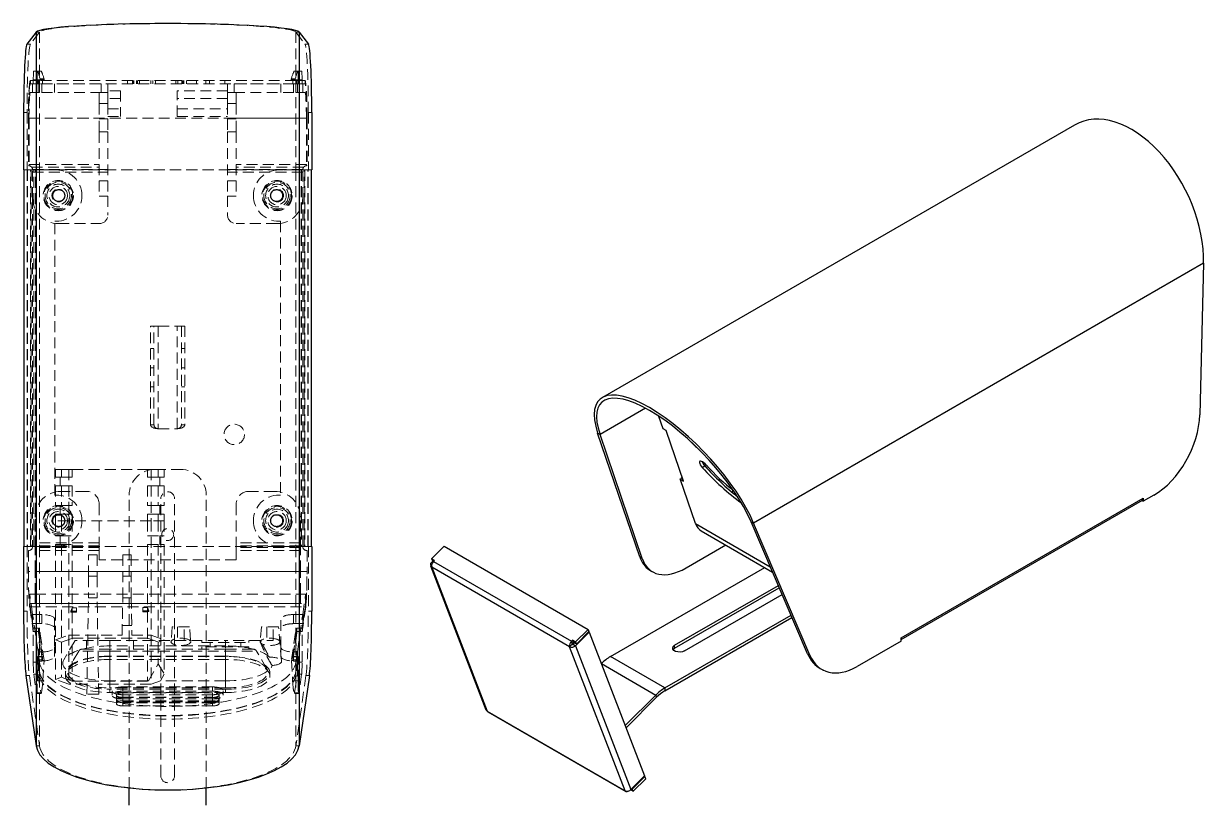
# Model space of a CAD drawing. Header units: millimetres. Extents: x 192 to 503, y 48 to 396.
# Drawn here: x 192.1 to 468, y 214.5 to 395.6 of the extents above; entities that cross this region are included whole.
import ezdxf

# ---------------------------------------------------------------- set-up
doc = ezdxf.new("R2010")
doc.units = ezdxf.units.MM
doc.header["$LTSCALE"] = 2
doc.linetypes.add('CENTERX2', pattern=[20.32, 12.7, -2.54, 2.54, -2.54])
doc.linetypes.add('HIDDEN', pattern=[1.905, 1.27, -0.635])

msp = doc.modelspace()

# ---------------------------------------------------------------- linework, layer by layer
at = {"color": 7, "linetype": 'Continuous', "lineweight": 25}
for p, q in [((194.97, 393.58), (192.84, 390.73)), ((194.97, 393.58), (194.97, 226.78)), ((256.49, 393.58), (256.49, 226.78)), ((256.49, 393.58), (258.62, 390.73)), ((192.06, 374.77), (192.06, 361.37)), ((259.4, 374.77), (259.4, 361.37)), ((437.65, 371.86), (327.31, 308.15)), ((192.1, 361.37), (192.06, 361.37)), ((192.1, 361.37), (192.1, 273.37)), ((192.1, 361.37), (192.1, 273.37)), ((259.36, 273.37), (259.36, 361.37)), ((259.36, 361.37), (259.4, 361.37)), ((259.36, 273.37), (259.36, 361.37)), ((467.81, 339.54), (362.64, 278.83)), ((467.81, 339.54), (466.92, 304.12)), ((341.54, 300.83), (340.55, 303.75)), ((342.25, 300.42), (341.54, 300.83)), ((326.77, 299.5), (326.2, 299.86)), ((336.07, 270.91), (326.2, 299.86)), ((336.63, 270.55), (326.77, 299.5)), ((342.32, 300.24), (342.25, 300.42)), ((346.29, 288.6), (342.32, 300.24)), ((350.65, 291.84), (351.25, 292.18)), ((349.08, 278.71), (345.51, 289.19)), ((345.51, 289.19), (345.58, 289.01)), ((345.58, 289.01), (346, 289.43)), ((345.58, 289.01), (346.29, 288.6)), ((397.14, 251.95), (453.71, 284.61)), ((453.71, 284.61), (453.74, 283.9)), ((456.19, 285.31), (453.74, 283.9)), ((397.16, 251.63), (453.54, 284.18)), ((453.37, 284.09), (453.74, 283.9)), ((362.07, 279.12), (362.64, 278.83)), ((375.26, 248.25), (362.07, 279.12)), ((375.82, 247.96), (362.64, 278.83)), ((350.41, 276.99), (367.09, 267.36)), ((192.06, 273.37), (192.06, 258.21)), ((192.06, 273.37), (192.1, 273.37)), ((259.4, 273.37), (259.36, 273.37)), ((259.4, 273.37), (259.4, 258.21)), ((290.33, 273.39), (287.4, 270.47)), ((290.33, 273.39), (323.99, 253.96)), ((356.16, 273.67), (346.87, 268.31)), ((288.11, 270.06), (287.4, 270.47)), ((287.4, 270.47), (287.59, 269.97)), ((336.63, 270.55), (336.07, 270.91)), ((287.16, 268.82), (300.12, 235.17)), ((287.7, 269.91), (287.38, 269.58)), ((319.67, 249.9), (287.43, 268.51)), ((287.43, 268.51), (300.39, 234.87)), ((287.86, 269.82), (287.59, 269.97)), ((288.11, 270.06), (287.85, 269.8)), ((287.85, 269.8), (320.09, 251.19)), ((329.21, 247.61), (365.25, 268.42)), ((338.3, 267.89), (338.87, 267.53)), ((344.21, 250.24), (368.44, 264.22)), ((344.21, 249.58), (368.66, 263.7)), ((346.48, 248.93), (369.33, 262.12)), ((341.93, 240.27), (371.4, 257.28)), ((341.93, 239.61), (371.62, 256.75)), ((321.06, 251.04), (323.99, 253.96)), ((323.99, 253.96), (324.18, 253.46)), ((320.09, 251.19), (320.35, 251.45)), ((320.29, 250.69), (320.09, 251.19)), ((321.06, 251.04), (320.35, 251.45)), ((320.55, 250.95), (320.35, 251.45)), ((324.23, 253.34), (321.04, 250.15)), ((321.25, 250.54), (324.18, 253.46)), ((324.12, 253.4), (324.23, 253.34)), ((324.23, 253.34), (337.19, 219.69)), ((397.18, 251.24), (386.84, 245.27)), ((397.18, 251.24), (397.14, 251.95)), ((320.2, 250.43), (319.67, 249.9)), ((332.63, 216.26), (319.67, 249.9)), ((320.29, 250.69), (320.55, 250.95)), ((320.8, 250.8), (320.48, 250.48)), ((320.48, 250.48), (321.04, 250.15)), ((321.25, 250.54), (320.55, 250.95)), ((321.04, 250.15), (334, 216.51)), ((321.06, 251.04), (321.25, 250.54)), ((344.21, 249.58), (344.21, 250.24)), ((327.08, 245.95), (327.08, 245.95)), ((327.08, 245.95), (339.81, 238.61)), ((341.93, 240.27), (329.21, 247.61)), ((375.26, 248.25), (375.82, 247.96)), ((192.61, 243.17), (194.97, 226.78)), ((258.85, 243.17), (256.49, 226.78)), ((378.35, 244.74), (378.91, 244.45)), ((341.93, 240.27), (341.93, 239.61)), ((332.66, 231.47), (339.81, 238.61)), ((332.85, 230.97), (340, 238.1)), ((339.81, 238.61), (340, 238.1)), ((300.39, 234.87), (332.63, 216.26)), ((300.55, 234.67), (332.8, 216.05)), ((337.19, 219.69), (334, 216.51)), ((337.24, 219.57), (334.31, 216.64)), ((337.44, 219.06), (334.51, 216.14)), ((337.13, 219.63), (337.24, 219.57)), ((337.44, 219.06), (337.24, 219.57)), ((216.73, 212.91), (216.73, 216.91)), ((234.73, 212.91), (234.73, 216.91)), ((333.95, 216.46), (334.51, 216.14)), ((334.2, 216.71), (334.31, 216.64)), ((334.51, 216.14), (334.31, 216.64))]:
    msp.add_line(p, q, dxfattribs=at)
at = {"color": 7, "linetype": 'HIDDEN', "lineweight": 18}
for p, q in [((195.77, 393.58), (193.64, 390.73)), ((195.77, 393.58), (194.97, 393.58)), ((195.77, 393.58), (195.77, 361.37)), ((255.69, 393.58), (256.49, 393.58)), ((255.69, 393.58), (257.82, 390.73)), ((255.69, 393.58), (255.69, 361.37)), ((193.64, 390.73), (192.84, 390.73)), ((257.82, 390.73), (258.62, 390.73)), ((195.16, 384.45), (194.43, 384.45)), ((195.16, 384.45), (196.16, 384.45)), ((256.3, 384.45), (255.3, 384.45)), ((256.3, 384.45), (257.03, 384.45)), ((193.63, 381.45), (193.63, 382.25)), ((194.33, 382.25), (193.63, 382.25)), ((194.33, 381.45), (193.63, 381.45)), ((194.17, 381.45), (193.63, 381.45)), ((194.17, 381.45), (194.17, 379.45)), ((194.33, 381.45), (194.17, 381.45)), ((194.33, 382.45), (194.33, 381.45)), ((194.33, 382.45), (195.53, 382.45)), ((194.33, 381.45), (194.33, 382.25)), ((194.33, 382.25), (195.27, 382.25)), ((194.33, 381.45), (195.27, 381.45)), ((195.27, 382.45), (195.27, 381.45)), ((196.47, 382.45), (195.27, 382.45)), ((195.27, 381.45), (195.27, 382.25)), ((195.77, 382.25), (195.27, 382.25)), ((195.77, 381.45), (195.27, 381.45)), ((195.43, 381.45), (195.27, 381.45)), ((195.43, 379.45), (195.43, 381.45)), ((195.77, 381.45), (195.43, 381.45)), ((195.53, 382.45), (196.47, 382.45)), ((195.53, 382.45), (195.53, 381.45)), ((195.53, 381.45), (195.53, 382.25)), ((255.69, 382.25), (195.77, 382.25)), ((195.77, 381.45), (195.77, 382.25)), ((255.69, 381.45), (195.77, 381.45)), ((195.77, 381.45), (195.77, 379.45)), ((210.21, 381.45), (195.77, 381.45)), ((195.93, 382.65), (196.87, 382.65)), ((196.3, 381.45), (196.3, 379.45)), ((196.47, 382.45), (196.47, 381.45)), ((196.87, 382.45), (196.47, 382.45)), ((196.47, 381.45), (196.47, 382.25)), ((199.3, 381.45), (199.3, 379.45)), ((210.21, 379.45), (210.21, 381.45)), ((211.73, 381.45), (211.73, 379.45)), ((216.32, 382.25), (216.32, 381.45)), ((217.51, 382.25), (217.51, 381.45)), ((217.72, 382.25), (217.72, 381.45)), ((217.79, 382.25), (217.79, 381.45)), ((218.44, 382.25), (218.44, 381.45)), ((218.45, 382.25), (218.45, 381.45)), ((218.59, 382.25), (218.59, 381.45)), ((218.64, 382.25), (218.64, 381.45)), ((219.12, 382.25), (219.12, 381.45)), ((221.8, 381.45), (221.8, 382.25)), ((222.25, 382.25), (222.25, 381.45)), ((222.91, 382.25), (222.91, 381.45)), ((227.65, 382.25), (227.65, 381.45)), ((228.07, 382.25), (228.07, 381.45)), ((229.07, 382.25), (229.07, 381.45)), ((229.25, 382.25), (229.25, 381.45)), ((229.36, 382.25), (229.36, 381.45)), ((229.49, 382.25), (229.49, 381.45)), ((230.16, 382.25), (230.16, 381.45)), ((232.45, 381.45), (232.45, 382.25)), ((234.68, 382.25), (234.68, 381.45)), ((235.48, 382.25), (235.48, 381.45)), ((239.05, 382.25), (239.05, 381.45)), ((239.73, 381.45), (239.73, 379.45)), ((241.25, 379.45), (241.25, 381.45)), ((241.25, 381.45), (255.69, 381.45)), ((252.16, 381.45), (252.16, 379.45)), ((255.53, 382.65), (254.59, 382.65)), ((254.59, 382.45), (254.99, 382.45)), ((254.99, 382.45), (256.19, 382.45)), ((254.99, 382.45), (254.99, 381.45)), ((255.93, 382.45), (254.99, 382.45)), ((254.99, 381.45), (254.99, 382.25)), ((255.16, 381.45), (255.16, 379.45)), ((255.69, 381.45), (255.69, 382.25)), ((255.69, 382.25), (256.19, 382.25)), ((255.69, 381.45), (256.19, 381.45)), ((255.69, 381.45), (255.69, 379.45)), ((255.69, 381.45), (256.03, 381.45)), ((257.13, 382.45), (255.93, 382.45)), ((255.93, 382.45), (255.93, 381.45)), ((255.93, 381.45), (255.93, 382.25)), ((256.03, 381.45), (256.03, 379.45)), ((256.03, 381.45), (256.19, 381.45)), ((256.19, 382.45), (256.19, 381.45)), ((256.19, 381.45), (256.19, 382.25)), ((256.19, 382.25), (257.13, 382.25)), ((256.19, 381.45), (257.13, 381.45)), ((257.13, 382.45), (257.13, 381.45)), ((257.13, 381.45), (257.13, 382.25)), ((257.13, 382.25), (257.83, 382.25)), ((257.13, 381.45), (257.83, 381.45)), ((257.13, 381.45), (257.29, 381.45)), ((257.29, 379.45), (257.29, 381.45)), ((257.29, 381.45), (257.83, 381.45)), ((257.83, 381.45), (257.83, 382.25)), ((194.17, 379.45), (193.63, 379.45)), ((195.43, 379.45), (194.17, 379.45)), ((195.77, 379.45), (195.43, 379.45)), ((210.21, 379.45), (195.77, 379.45)), ((209.73, 379.45), (209.73, 376.87)), ((211.73, 379.45), (210.21, 379.45)), ((214.73, 379.87), (211.73, 379.87)), ((211.73, 379.45), (211.73, 376.87)), ((214.73, 378.07), (211.73, 378.07)), ((214.73, 379.87), (214.73, 373.87)), ((227.93, 373.87), (227.93, 379.87)), ((239.73, 379.87), (227.93, 379.87)), ((239.73, 378.07), (227.93, 378.07)), ((239.73, 379.45), (241.25, 379.45)), ((239.73, 379.45), (239.73, 376.87)), ((241.25, 379.45), (255.69, 379.45)), ((241.73, 379.45), (241.73, 376.87)), ((255.69, 379.45), (256.03, 379.45)), ((256.03, 379.45), (257.29, 379.45)), ((257.29, 379.45), (257.83, 379.45)), ((209.73, 376.87), (211.73, 376.87)), ((209.73, 376.87), (209.73, 373.27)), ((211.73, 376.87), (211.73, 373.27)), ((211.73, 375.67), (214.73, 375.67)), ((227.93, 375.67), (239.73, 375.67)), ((241.73, 376.87), (239.73, 376.87)), ((239.73, 376.87), (239.73, 373.27)), ((241.73, 376.87), (241.73, 373.27)), ((192.86, 374.77), (192.06, 374.77)), ((192.86, 374.77), (192.86, 361.37)), ((193.17, 373.45), (258.29, 373.45)), ((193.17, 373.45), (193.17, 362.37)), ((193.22, 373.45), (193.22, 362.37)), ((193.22, 373.45), (211.73, 373.45)), ((193.32, 373.45), (193.32, 362.6)), ((193.32, 373.45), (209.73, 373.45)), ((209.73, 373.27), (211.73, 373.27)), ((209.73, 370.27), (209.73, 373.27)), ((211.73, 373.87), (214.73, 373.87)), ((211.73, 373.27), (211.73, 370.27)), ((227.93, 373.87), (239.73, 373.87)), ((258.24, 373.45), (239.73, 373.45)), ((241.73, 373.27), (239.73, 373.27)), ((239.73, 373.27), (239.73, 370.27)), ((258.14, 373.45), (241.73, 373.45)), ((241.73, 370.27), (241.73, 373.27)), ((258.14, 373.45), (258.14, 362.6)), ((258.24, 373.45), (258.24, 362.37)), ((258.29, 373.45), (258.29, 362.37)), ((258.6, 374.77), (259.4, 374.77)), ((258.6, 374.77), (258.6, 361.37)), ((211.73, 370.27), (209.73, 370.27)), ((209.73, 370.27), (209.73, 358.84)), ((211.73, 370.27), (211.73, 358.84)), ((239.73, 370.27), (241.73, 370.27)), ((239.73, 370.27), (239.73, 358.84)), ((241.73, 370.27), (241.73, 358.84)), ((193.17, 362.37), (193.34, 362.35)), ((193.32, 362.6), (193.34, 362.35)), ((193.32, 362.6), (209.73, 362.6)), ((193.97, 361.97), (209.73, 361.97)), ((258.14, 362.6), (241.73, 362.6)), ((257.49, 361.97), (241.73, 361.97)), ((258.14, 362.6), (258.12, 362.35)), ((258.12, 362.35), (258.29, 362.37)), ((192.86, 361.37), (192.1, 361.37)), ((192.86, 361.37), (192.9, 361.37)), ((192.9, 361.37), (195.77, 361.37)), ((193, 361.37), (192.9, 361.37)), ((192.9, 361.37), (192.9, 273.37)), ((192.9, 361.37), (192.9, 273.37)), ((193, 361.37), (193, 273.37)), ((193.64, 361.37), (193, 361.37)), ((193.64, 273.37), (193.64, 361.37)), ((193.64, 361.37), (194.84, 361.37)), ((193.8, 361.37), (193.8, 273.37)), ((194.17, 361.45), (211.73, 361.45)), ((194.17, 354.81), (194.17, 361.37)), ((194.17, 360.81), (211.73, 360.81)), ((194.44, 273.37), (194.44, 361.37)), ((194.84, 273.37), (194.84, 361.37)), ((199.7, 361.37), (194.84, 361.37)), ((195.77, 361.37), (255.69, 361.37)), ((195.77, 361.37), (195.77, 273.37)), ((251.76, 361.37), (199.7, 361.37)), ((209.73, 358.84), (211.73, 358.84)), ((209.73, 358.84), (209.73, 355.24)), ((211.73, 358.84), (211.73, 355.24)), ((257.29, 361.45), (239.73, 361.45)), ((257.29, 360.81), (239.73, 360.81)), ((241.73, 358.84), (239.73, 358.84)), ((239.73, 358.84), (239.73, 355.24)), ((241.73, 358.84), (241.73, 355.24)), ((256.62, 361.37), (251.76, 361.37)), ((255.69, 361.37), (255.69, 273.37)), ((258.56, 361.37), (255.69, 361.37)), ((256.62, 361.37), (256.62, 273.37)), ((256.62, 361.37), (257.82, 361.37)), ((257.02, 361.37), (257.02, 273.37)), ((257.29, 354.81), (257.29, 361.37)), ((257.66, 273.37), (257.66, 361.37)), ((257.82, 361.37), (257.82, 273.37)), ((258.46, 361.37), (257.82, 361.37)), ((258.46, 273.37), (258.46, 361.37)), ((258.56, 361.37), (258.46, 361.37)), ((258.6, 361.37), (258.56, 361.37)), ((258.56, 273.37), (258.56, 361.37)), ((258.56, 273.37), (258.56, 361.37)), ((259.36, 361.37), (258.6, 361.37)), ((194.17, 354.81), (194.17, 273.37)), ((209.73, 355.24), (211.73, 355.24)), ((211.73, 355.24), (211.73, 350.81)), ((241.73, 355.24), (239.73, 355.24)), ((239.73, 355.24), (239.73, 350.81)), ((257.29, 273.37), (257.29, 354.81)), ((199.34, 285.37), (199.34, 349.37)), ((199.34, 349.37), (199.7, 349.37)), ((200.17, 348.81), (209.73, 348.81)), ((251.29, 348.81), (241.73, 348.81)), ((251.76, 349.37), (252.12, 349.37)), ((252.12, 349.37), (252.12, 285.37)), ((221.73, 301.78), (221.73, 324.87)), ((223.53, 324.87), (221.73, 324.87)), ((222.53, 301.78), (222.53, 324.87)), ((223.53, 324.87), (223.53, 300.87)), ((223.53, 324.87), (227.93, 324.87)), ((227.93, 300.87), (227.93, 324.87)), ((229.73, 324.87), (227.93, 324.87)), ((228.93, 324.87), (228.93, 301.78)), ((229.73, 324.87), (229.73, 301.78)), ((222.53, 319.62), (221.73, 319.62)), ((229.73, 319.62), (228.93, 319.62)), ((221.73, 315.12), (222.53, 315.12)), ((228.93, 315.12), (229.73, 315.12)), ((222.53, 310.67), (221.73, 310.67)), ((228.93, 310.67), (229.73, 310.67)), ((222.53, 301.78), (221.73, 301.78)), ((223.53, 300.87), (227.93, 300.87)), ((228.93, 301.78), (229.73, 301.78)), ((199.52, 291.37), (199.52, 289.53)), ((199.52, 291.37), (200.93, 291.37)), ((200.93, 291.37), (200.93, 289.53)), ((200.93, 291.37), (203.43, 291.37)), ((202.6, 291.37), (202.6, 279.37)), ((203.43, 291.37), (203.43, 289.53)), ((203.43, 291.37), (221.03, 291.37)), ((221.03, 291.37), (221.03, 289.53)), ((221.03, 291.37), (223.53, 291.37)), ((221.86, 291.37), (221.86, 279.37)), ((222.73, 291.35), (228.73, 291.35)), ((223.53, 291.37), (223.53, 289.53)), ((223.53, 291.37), (224.94, 291.37)), ((224.94, 291.37), (224.94, 289.53)), ((199.52, 289.53), (200.93, 289.53)), ((199.52, 287.53), (199.52, 282.93)), ((200.93, 287.53), (199.52, 287.53)), ((200.6, 289.53), (200.6, 287.53)), ((200.93, 289.53), (203.43, 289.53)), ((200.93, 287.53), (200.93, 282.93)), ((203.43, 287.53), (200.93, 287.53)), ((203.43, 287.53), (203.43, 282.93)), ((221.03, 289.53), (223.53, 289.53)), ((221.03, 287.53), (221.03, 282.93)), ((223.53, 287.53), (221.03, 287.53)), ((223.53, 289.53), (224.94, 289.53)), ((223.53, 287.53), (223.53, 282.93)), ((224.94, 287.53), (223.53, 287.53)), ((223.86, 287.53), (223.86, 289.53)), ((224.94, 287.53), (224.94, 282.93)), ((199.7, 285.37), (199.34, 285.37)), ((206.73, 286.22), (200.73, 286.22)), ((216.73, 216.91), (216.73, 285.35)), ((224.13, 219.73), (224.13, 284.53)), ((227.33, 219.73), (227.33, 284.53)), ((234.73, 216.91), (234.73, 285.35)), ((250.73, 286.22), (244.73, 286.22)), ((252.12, 285.37), (251.76, 285.37)), ((199.52, 282.93), (200.93, 282.93)), ((200.6, 282.93), (200.6, 280.93)), ((200.93, 282.93), (203.43, 282.93)), ((209.73, 283.22), (209.73, 273.07)), ((221.03, 282.93), (223.53, 282.93)), ((223.53, 282.93), (224.94, 282.93)), ((223.86, 280.93), (223.86, 282.93)), ((241.73, 273.07), (241.73, 283.22)), ((194.73, 273.07), (194.73, 280.22)), ((199.52, 280.93), (199.52, 279.37)), ((200.93, 280.93), (199.52, 280.93)), ((199.52, 279.37), (199.52, 275.81)), ((202.6, 279.37), (199.52, 279.37)), ((200.93, 280.93), (200.93, 279.37)), ((203.43, 280.93), (200.93, 280.93)), ((200.93, 279.37), (200.93, 275.81)), ((202.6, 279.37), (202.6, 241.13)), ((221.86, 279.37), (202.6, 279.37)), ((203.43, 280.93), (203.43, 279.37)), ((203.43, 279.37), (203.43, 275.81)), ((221.03, 280.93), (221.03, 279.37)), ((223.53, 280.93), (221.03, 280.93)), ((221.03, 279.37), (221.03, 275.81)), ((221.86, 279.37), (221.86, 241.13)), ((224.94, 279.37), (221.86, 279.37)), ((223.53, 280.93), (223.53, 279.37)), ((224.94, 280.93), (223.53, 280.93)), ((223.53, 279.37), (223.53, 275.81)), ((224.94, 280.93), (224.94, 279.37)), ((224.94, 279.37), (224.94, 275.81)), ((256.73, 273.07), (256.73, 280.22)), ((192.1, 273.37), (192.86, 273.37)), ((192.86, 273.37), (192.9, 273.37)), ((192.86, 273.37), (192.86, 258.21)), ((192.9, 273.37), (195.77, 273.37)), ((192.9, 273.37), (193, 273.37)), ((193, 273.37), (193.64, 273.37)), ((194.84, 273.37), (193.64, 273.37)), ((209.73, 274.22), (194.73, 274.22)), ((209.73, 273.53), (194.73, 273.53)), ((194.84, 273.37), (199.7, 273.37)), ((195.77, 273.37), (255.69, 273.37)), ((195.77, 273.37), (195.77, 226.78)), ((200.6, 275.81), (199.52, 275.81)), ((199.52, 273.81), (199.52, 242.25)), ((199.52, 273.81), (200.6, 273.81)), ((251.76, 273.37), (199.7, 273.37)), ((200.6, 273.81), (200.6, 275.81)), ((200.6, 275.81), (203.43, 275.81)), ((200.6, 273.81), (203.43, 273.81)), ((200.93, 273.81), (200.93, 242.76)), ((203.43, 273.81), (203.43, 258.99)), ((221.03, 275.81), (223.86, 275.81)), ((221.03, 273.81), (221.03, 259.1)), ((221.03, 273.81), (223.86, 273.81)), ((223.53, 273.81), (223.53, 245.92)), ((223.86, 275.81), (223.86, 273.81)), ((224.94, 275.81), (223.86, 275.81)), ((223.86, 273.81), (224.94, 273.81)), ((224.94, 273.81), (224.94, 243.47)), ((256.73, 274.22), (241.73, 274.22)), ((256.73, 273.53), (241.73, 273.53)), ((251.76, 273.37), (256.62, 273.37)), ((258.56, 273.37), (255.69, 273.37)), ((255.69, 273.37), (255.69, 226.78)), ((257.82, 273.37), (256.62, 273.37)), ((257.82, 273.37), (258.46, 273.37)), ((258.46, 273.37), (258.56, 273.37)), ((258.6, 273.37), (258.56, 273.37)), ((258.6, 273.37), (259.36, 273.37)), ((258.6, 273.37), (258.6, 258.21)), ((193.17, 272.37), (193.17, 267.53)), ((209.73, 273.07), (194.73, 273.07)), ((194.73, 272.37), (194.73, 273.07)), ((209.73, 272.37), (194.73, 272.37)), ((194.73, 267.53), (194.73, 272.37)), ((207.23, 271.37), (209.23, 271.37)), ((207.23, 266.37), (207.23, 271.37)), ((209.23, 271.37), (209.23, 266.37)), ((209.73, 272.37), (209.73, 273.07)), ((209.73, 270.22), (209.73, 272.37)), ((215.23, 271.37), (215.23, 261.37)), ((217.23, 271.37), (215.23, 271.37)), ((217.23, 271.37), (217.23, 261.37)), ((256.73, 273.07), (241.73, 273.07)), ((241.73, 273.07), (241.73, 272.37)), ((256.73, 272.37), (241.73, 272.37)), ((241.73, 272.37), (241.73, 270.22)), ((256.73, 272.37), (256.73, 273.07)), ((256.73, 267.53), (256.73, 272.37)), ((258.29, 272.37), (258.29, 267.53)), ((241.73, 270.22), (209.73, 270.22)), ((258.29, 267.53), (193.17, 267.53)), ((256.73, 267.53), (194.73, 267.53)), ((194.73, 262.22), (194.73, 267.53)), ((209.23, 266.37), (207.23, 266.37)), ((207.23, 266.37), (207.23, 261.37)), ((209.23, 266.37), (209.23, 261.37)), ((215.23, 266.37), (217.23, 266.37)), ((256.73, 262.22), (256.73, 267.53)), ((194.17, 257.43), (193.49, 262.16)), ((193.49, 262.16), (194.73, 262.16)), ((193.49, 262.16), (193.49, 260.03)), ((194.73, 262.22), (256.73, 262.22)), ((194.73, 262.22), (194.73, 262.16)), ((194.73, 262.16), (256.73, 262.16)), ((194.73, 262.16), (194.73, 260.03)), ((256.73, 262.22), (256.73, 262.16)), ((256.73, 262.16), (257.97, 262.16)), ((256.73, 262.16), (256.73, 260.03)), ((257.29, 257.43), (257.97, 262.16)), ((257.97, 262.16), (257.97, 260.03)), ((193.48, 260.01), (194.33, 254.11)), ((193.48, 260.01), (257.98, 260.01)), ((193.48, 260.01), (193.48, 259.26)), ((194.17, 255.3), (193.49, 260.03)), ((193.49, 260.03), (257.97, 260.03)), ((194.73, 260.03), (256.73, 260.03)), ((206.84, 238.8), (207.23, 261.37)), ((209.23, 261.37), (207.23, 261.37)), ((209.62, 238.8), (209.23, 261.37)), ((215.08, 252.63), (215.23, 261.37)), ((215.23, 261.37), (217.23, 261.37)), ((217.23, 261.37), (217.38, 252.63)), ((257.98, 260.01), (257.13, 254.11)), ((257.29, 255.3), (257.97, 260.03)), ((257.98, 260.01), (257.98, 259.26)), ((192.86, 258.21), (192.06, 258.21)), ((193.48, 259.26), (194.33, 253.36)), ((193.48, 259.26), (257.98, 259.26)), ((195.43, 248.7), (194.17, 257.43)), ((194.17, 257.43), (196.3, 257.43)), ((194.17, 257.43), (194.17, 255.3)), ((196.3, 257.43), (196.3, 255.3)), ((203.43, 258.99), (203.13, 258.19)), ((203.13, 258.19), (204.43, 258.19)), ((203.13, 258.19), (203.13, 257.99)), ((203.43, 257.99), (203.13, 257.99)), ((203.43, 258.99), (204.43, 258.99)), ((203.43, 258.99), (203.43, 257.99)), ((203.43, 257.99), (203.43, 241.85)), ((204.43, 257.99), (203.43, 257.99)), ((204.43, 258.99), (204.43, 257.99)), ((219.93, 259.09), (221.03, 259.1)), ((219.94, 258.09), (219.93, 259.09)), ((219.94, 258.29), (221.33, 258.31)), ((221.03, 258.1), (219.94, 258.09)), ((221.33, 258.31), (221.03, 259.1)), ((221.03, 259.1), (221.03, 258.1)), ((221.33, 258.11), (221.03, 258.1)), ((221.03, 258.1), (221.03, 241.85)), ((221.33, 258.11), (221.33, 258.31)), ((255.16, 257.43), (257.29, 257.43)), ((255.16, 257.43), (255.16, 255.3)), ((256.03, 248.7), (257.29, 257.43)), ((257.98, 259.26), (257.13, 253.36)), ((257.29, 257.43), (257.29, 255.3)), ((258.6, 258.21), (259.4, 258.21)), ((194.33, 254.21), (194.17, 255.3)), ((194.17, 255.3), (196.3, 255.3)), ((194.33, 254.21), (195.53, 254.21)), ((194.33, 254.11), (194.33, 254.21)), ((194.33, 253.36), (194.33, 254.11)), ((195.53, 254.21), (196.47, 247.66)), ((195.53, 253.21), (195.53, 254.21)), ((199.3, 256.34), (199.3, 249.79)), ((215.12, 254.85), (217.34, 254.85)), ((226.81, 254.57), (226.53, 251.37)), ((230.81, 254.57), (226.81, 254.57)), ((228.06, 254.57), (228.06, 251.37)), ((229.56, 251.37), (229.56, 254.57)), ((231.09, 251.37), (230.81, 254.57)), ((247.65, 254.57), (247.36, 251.3)), ((251.65, 254.57), (247.65, 254.57)), ((248.9, 254.57), (248.9, 251.37)), ((250.4, 251.37), (250.4, 254.57)), ((252.35, 246.51), (251.65, 254.57)), ((252.16, 249.79), (252.16, 256.34)), ((254.99, 247.66), (255.93, 254.21)), ((255.16, 255.3), (257.29, 255.3)), ((255.93, 254.21), (257.13, 254.21)), ((255.93, 253.21), (255.93, 254.21)), ((257.13, 254.21), (257.29, 255.3)), ((257.13, 254.21), (257.13, 254.11)), ((257.13, 253.36), (257.13, 254.11)), ((194.33, 253.46), (195.53, 253.46)), ((194.33, 246.31), (194.33, 253.36)), ((195.89, 253.21), (195.46, 246.31)), ((195.53, 253.46), (196.47, 246.91)), ((195.89, 253.21), (195.53, 253.21)), ((195.53, 253.21), (196.47, 246.66)), ((196.83, 246.66), (195.89, 253.21)), ((199.52, 251.5), (202.6, 252.63)), ((199.52, 251.5), (200.93, 250.99)), ((200.93, 250.99), (203.43, 251.9)), ((204.08, 251.37), (201.48, 246.88)), ((202.6, 252.63), (215.08, 252.63)), ((203.43, 251.9), (221.03, 251.9)), ((212.23, 251.37), (204.08, 251.37)), ((206.73, 251.37), (206.73, 249.37)), ((212.23, 241.92), (212.23, 251.37)), ((212.23, 251.37), (239.23, 251.37)), ((212.23, 250.11), (212.23, 251.37)), ((217.38, 252.63), (221.86, 252.63)), ((217.73, 249.37), (217.73, 251.37)), ((221.03, 251.9), (223.53, 250.99)), ((221.86, 252.63), (224.94, 251.5)), ((223.53, 250.99), (224.94, 251.5)), ((226.53, 251.37), (226.51, 251.08)), ((231.12, 251.08), (231.09, 251.37)), ((233.73, 251.37), (233.73, 250.87)), ((239.23, 241.92), (239.23, 251.37)), ((247.38, 251.37), (239.23, 251.37)), ((239.23, 250.11), (239.23, 251.37)), ((244.73, 250.87), (244.73, 251.37)), ((247.36, 251.3), (247.34, 251.08)), ((247.58, 251.03), (247.38, 251.37)), ((250.4, 251.37), (248.9, 251.37)), ((255.57, 253.21), (254.63, 246.66)), ((254.99, 246.91), (255.93, 253.46)), ((255.93, 253.21), (254.99, 246.66)), ((255.57, 253.21), (255.93, 253.21)), ((256, 246.31), (255.57, 253.21)), ((255.93, 253.46), (257.13, 253.46)), ((257.13, 246.31), (257.13, 253.36)), ((195.43, 246.57), (195.43, 248.7)), ((196.3, 248.7), (195.43, 248.7)), ((195.77, 246.3), (195.43, 248.7)), ((196.3, 248.7), (196.3, 246.57)), ((199.3, 249.79), (199.3, 247.66)), ((204.94, 248.87), (202.56, 244.75)), ((212.23, 248.87), (204.97, 248.87)), ((212.23, 249.37), (205.81, 249.37)), ((239.23, 250.11), (212.23, 250.11)), ((212.23, 248.87), (212.23, 249.37)), ((212.23, 248.87), (212.23, 249.37)), ((239.23, 249.37), (212.23, 249.37)), ((212.23, 240.29), (212.23, 248.87)), ((212.23, 247.66), (212.23, 248.87)), ((212.23, 248.87), (239.23, 248.87)), ((233.73, 250.87), (244.73, 250.87)), ((244.73, 249.87), (233.73, 249.87)), ((233.73, 249.87), (233.73, 249.37)), ((235.63, 250.87), (235.63, 249.87)), ((245.65, 249.37), (239.23, 249.37)), ((239.23, 249.37), (239.23, 248.87)), ((239.23, 249.37), (239.23, 248.87)), ((239.23, 247.66), (239.23, 248.87)), ((239.23, 248.87), (246.49, 248.87)), ((239.23, 240.29), (239.23, 248.87)), ((242.83, 249.87), (242.83, 250.87)), ((244.73, 249.37), (244.73, 249.87)), ((248.9, 244.75), (246.52, 248.87)), ((252.16, 249.79), (252.16, 247.66)), ((256.03, 248.7), (255.16, 248.7)), ((255.16, 248.7), (255.16, 246.57)), ((255.69, 246.3), (256.03, 248.7)), ((256.03, 246.57), (256.03, 248.7)), ((195.46, 246.31), (194.33, 246.31)), ((195.27, 247.56), (195.27, 247.66)), ((195.43, 246.57), (195.27, 247.66)), ((196.47, 247.66), (195.27, 247.66)), ((195.27, 247.56), (195.77, 244.08)), ((196.47, 247.56), (195.27, 247.56)), ((195.27, 246.81), (195.27, 247.56)), ((195.27, 246.81), (195.77, 243.32)), ((196.47, 246.81), (195.27, 246.81)), ((195.27, 241.94), (195.27, 246.81)), ((196.3, 246.57), (195.43, 246.57)), ((195.77, 244.18), (195.43, 246.57)), ((195.77, 246.3), (195.77, 244.18)), ((196.47, 247.66), (196.47, 247.56)), ((196.47, 246.81), (196.47, 247.56)), ((196.47, 246.66), (196.47, 246.81)), ((196.83, 246.66), (196.47, 246.66)), ((196.54, 241.94), (196.83, 246.66)), ((239.23, 247.7), (212.23, 247.7)), ((212.23, 247.7), (212.23, 246.95)), ((239.23, 247.66), (212.23, 247.66)), ((239.23, 246.95), (212.23, 246.95)), ((221.22, 241.92), (223.53, 245.92)), ((223.53, 245.92), (224.94, 243.47)), ((239.23, 247.7), (239.23, 246.95)), ((254.63, 246.66), (254.99, 246.66)), ((254.63, 246.66), (254.92, 241.94)), ((254.99, 247.56), (254.99, 247.66)), ((254.99, 247.66), (256.19, 247.66)), ((256.19, 247.56), (254.99, 247.56)), ((254.99, 246.81), (254.99, 247.56)), ((256.19, 246.81), (254.99, 246.81)), ((254.99, 246.66), (254.99, 246.81)), ((256.03, 246.57), (255.16, 246.57)), ((256.19, 247.56), (255.69, 244.08)), ((256.19, 246.81), (255.69, 243.32)), ((255.69, 244.18), (256.03, 246.57)), ((255.69, 246.3), (255.69, 244.18)), ((257.13, 246.31), (256, 246.31)), ((256.03, 246.57), (256.19, 247.66)), ((256.19, 247.56), (256.19, 247.66)), ((256.19, 246.81), (256.19, 247.56)), ((256.19, 241.94), (256.19, 246.81)), ((193.41, 243.17), (192.61, 243.17)), ((193.41, 243.17), (195.77, 226.78)), ((194.43, 243.49), (195.06, 239.12)), ((194.43, 243.49), (195.43, 243.49)), ((195.43, 243.49), (196.06, 239.12)), ((195.77, 244.08), (195.77, 243.32)), ((201.84, 243.84), (201.84, 243.08)), ((224.05, 241.92), (224.94, 243.47)), ((249.62, 243.08), (249.62, 243.84)), ((255.4, 239.12), (256.03, 243.49)), ((255.69, 244.08), (255.69, 243.32)), ((258.05, 243.17), (255.69, 226.78)), ((256.03, 243.49), (257.03, 243.49)), ((257.03, 243.49), (256.4, 239.12)), ((258.05, 243.17), (258.85, 243.17)), ((195.27, 241.94), (196.54, 241.94)), ((200.93, 242.76), (199.52, 242.25)), ((202.6, 241.13), (199.52, 242.25)), ((203.43, 241.85), (200.93, 242.76)), ((206.88, 241.13), (202.6, 241.13)), ((221.03, 241.85), (203.43, 241.85)), ((221.86, 241.13), (209.58, 241.13)), ((221.22, 241.92), (212.23, 241.92)), ((239.23, 240.29), (212.23, 240.29)), ((215.23, 239.51), (215.23, 240.51)), ((236.23, 240.51), (215.23, 240.51)), ((221.22, 241.92), (221.03, 241.85)), ((224.05, 241.92), (221.86, 241.13)), ((239.23, 241.92), (224.05, 241.92)), ((236.23, 239.51), (236.23, 240.51)), ((254.92, 241.94), (256.19, 241.94)), ((196.06, 239.12), (195.06, 239.12)), ((195.11, 238.94), (196.12, 238.94)), ((209.62, 238.8), (206.84, 238.8)), ((239.23, 239.97), (212.23, 239.97)), ((212.23, 239.97), (212.23, 239.22)), ((239.23, 239.22), (212.23, 239.22)), ((212.73, 239.6), (212.73, 238.6)), ((212.73, 239.6), (212.73, 238.6)), ((213.73, 238.6), (213.73, 237.6)), ((213.73, 238.6), (213.73, 237.47)), ((213.73, 237.37), (213.73, 237.47)), ((213.73, 236.62), (213.73, 237.37)), ((236.23, 239.51), (215.23, 239.51)), ((215.23, 238.14), (215.23, 239.14)), ((215.23, 239.14), (236.23, 239.14)), ((215.23, 238.01), (215.23, 239.14)), ((215.23, 237.69), (215.23, 238.69)), ((236.23, 238.69), (215.23, 238.69)), ((215.23, 238.14), (236.23, 238.14)), ((215.23, 237.05), (215.23, 238.05)), ((215.23, 238.05), (236.23, 238.05)), ((215.23, 236.92), (215.23, 238.05)), ((215.23, 238.01), (236.23, 238.01)), ((215.23, 237.26), (215.23, 238.01)), ((236.23, 237.69), (215.23, 237.69)), ((236.23, 238.14), (236.23, 239.14)), ((236.23, 238.01), (236.23, 239.14)), ((236.23, 237.69), (236.23, 238.69)), ((236.23, 237.05), (236.23, 238.05)), ((236.23, 236.92), (236.23, 238.05)), ((236.23, 237.26), (236.23, 238.01)), ((237.73, 237.6), (237.73, 238.6)), ((237.73, 237.47), (237.73, 238.6)), ((237.73, 237.47), (237.73, 237.37)), ((237.73, 236.62), (237.73, 237.37)), ((238.73, 238.6), (238.73, 239.6)), ((238.73, 238.6), (238.73, 239.6)), ((239.23, 239.97), (239.23, 239.22)), ((255.34, 238.94), (256.35, 238.94)), ((256.4, 239.12), (255.4, 239.12)), ((215.23, 237.26), (236.23, 237.26)), ((215.23, 237.05), (236.23, 237.05)), ((236.23, 236.92), (215.23, 236.92)), ((236.23, 236.82), (215.23, 236.82)), ((215.23, 236.07), (215.23, 236.82)), ((236.23, 236.07), (215.23, 236.07)), ((236.23, 236.07), (236.23, 236.82)), ((195.77, 226.78), (194.97, 226.78)), ((255.69, 226.78), (256.49, 226.78))]:
    msp.add_line(p, q, dxfattribs=at)
at = {"color": 1, "linetype": 'Continuous', "lineweight": 25}
for p, q in [((337.41, 305.65), (326.77, 299.5)), ((357.75, 285.92), (357.78, 286.52)), ((349.08, 278.71), (366.55, 268.62)), ((287.59, 269.47), (287.38, 269.58))]:
    msp.add_line(p, q, dxfattribs=at)
at = {"color": 7, "linetype": 'Continuous', "lineweight": 25, "flags": 128}
for points in [[(346.48, 248.93), (346.02, 248.75), (345.48, 248.66), (344.93, 248.69), (344.43, 248.83), (344.03, 249.05), (343.8, 249.34), (343.75, 249.66), (343.9, 249.97), (344.21, 250.24)], [(343.85, 249.26), (343.9, 249.32), (344.21, 249.58)], [(333.41, 216.18), (333.41, 216.17), (333.27, 216.09), (333.13, 216.03), (333, 216.01), (332.88, 216.02), (332.78, 216.07), (332.69, 216.15), (332.63, 216.26)]]:
    msp.add_lwpolyline(points, dxfattribs=at)
at = {"color": 7, "linetype": 'HIDDEN', "lineweight": 18}
for centre, radius in [((200.17, 355.37), 3.54), ((251.29, 355.37), 3.54), ((200.17, 355.37), 3.37), ((200.17, 355.37), 3.08), ((200.17, 355.37), 2.67), ((200.17, 355.37), 2.15), ((200.17, 355.37), 2.15), ((200.17, 355.37), 1.5), ((200.27, 355.37), 1.4), ((251.29, 355.37), 3.37), ((251.29, 355.37), 3.08), ((251.29, 355.37), 2.67), ((251.29, 355.37), 2.15), ((251.29, 355.37), 2.15), ((251.29, 355.37), 1.5), ((251.19, 355.37), 1.4), ((241.29, 299.53), 2.39), ((200.17, 279.37), 3.54), ((200.17, 279.37), 3.37), ((200.17, 279.37), 3.08), ((200.17, 279.37), 2.67), ((200.17, 279.37), 2.15), ((200.17, 279.37), 2.15), ((251.29, 279.37), 3.54), ((251.29, 279.37), 3.37), ((251.29, 279.37), 3.08), ((251.29, 279.37), 2.67), ((251.29, 279.37), 2.15), ((251.29, 279.37), 2.15), ((200.17, 279.37), 1.5), ((200.27, 279.37), 1.4), ((251.29, 279.37), 1.5), ((251.19, 279.37), 1.4), ((225.73, 276.13), 1.4)]:
    msp.add_circle(centre, radius, dxfattribs=at)
at = {"color": 7, "linetype": 'CENTERX2'}
for centre in [(200.27, 355.37), (251.19, 355.37), (200.27, 279.37), (251.19, 279.37)]:
    msp.add_circle(centre, 1.4, dxfattribs=at)
at = {"color": 7, "linetype": 'HIDDEN', "lineweight": 18}
for centre, radius, start, end in [((193.17, 361.37), 1, 80.2368, 87.5971), ((193.17, 361.37), 1, 37.013, 80.2368), ((193.17, 361.37), 1, 0, 37.013), ((258.29, 361.37), 1, 142.987, 180), ((258.29, 361.37), 1, 99.7632, 142.987), ((258.29, 361.37), 1, 92.4029, 99.7632), ((199.7, 355.37), 6, 0, 90), ((251.76, 355.37), 6, 90, 180), ((200.17, 354.81), 6, 180, 270), ((199.7, 355.37), 6, 270, 0), ((251.76, 355.37), 6, 180, 270), ((251.29, 354.81), 6, 270, 0), ((209.73, 350.81), 2, 270, 0), ((241.73, 350.81), 2, 180, 270), ((222.73, 285.35), 6, 90, 180), ((228.73, 285.35), 6, 0, 90), ((200.73, 280.22), 6, 90, 180), ((199.7, 279.37), 6, 0, 90), ((206.73, 283.22), 3, 0, 90), ((225.73, 284.53), 1.6, 0, 180), ((244.73, 283.22), 3, 90, 180), ((251.76, 279.37), 6, 90, 180), ((250.73, 280.22), 6, 0, 90), ((199.7, 279.37), 6, 270, 0), ((251.76, 279.37), 6, 180, 270), ((193.17, 273.37), 1, 270, 0), ((258.29, 273.37), 1, 180, 270), ((205.81, 248.37), 1, 90, 150), ((245.65, 248.37), 1, 30, 90), ((225.73, 219.73), 1.6, 180, 0)]:
    msp.add_arc(centre, radius, start, end, dxfattribs=at)
at = {"color": 7, "linetype": 'Continuous', "lineweight": 25}
for centre, radius, start, end in [((453.29, 284.53), 0.432, 305.3915, 9.8821), ((287.77, 269.06), 0.649, 126.6593, 237.9007), ((288.77, 268.79), 1.37, 132.1006, 191.635), ((321.01, 250.18), 1.37, 132.1006, 191.635), ((320.18, 250.99), 1.2, 245.1196, 315.9168), ((320.47, 250.49), 0.274, 132.1006, 191.635), ((320.3, 250.65), 0.241, 245.1196, 315.9168), ((334.53, 238.61), 10.46, 120.5698, 135.4031), ((347.25, 231.26), 10.46, 120.5698, 135.4031), ((346.77, 231.43), 9.51, 120.5698, 135.4031), ((300.68, 235.4), 0.601, 201.8254, 241.24), ((300.75, 234.99), 0.379, 198.8334, 239.1544), ((333.14, 217.35), 1.2, 245.1196, 315.9168)]:
    msp.add_arc(centre, radius, start, end, dxfattribs=at)
for centre, major_axis, ratio, start_param, end_param in [((225.73, 393.47), (30.8, 0), 0.068111, 0.05236, 3.089233), ((192.9, 374.77), (0, 16), 0.052408, 0.069813, 1.570796), ((258.56, 374.77), (0, 16), 0.052408, 4.712389, 6.213372), ((449.51, 348.91), (-11.19, 23.3), 0.621668, 4.026607, 6.33036), ((344.76, 288.44), (-18.09, 19.25), 0.356714, 3.895813, 6.932686), ((344.76, 288.44), (-17.66, 18.57), 0.349555, 3.895352, 6.932225), ((455.6, 298.72), (7.33, 14.23), 0.606756, 3.897836, 5.38573), ((349.73, 300.93), (-6.76, 7.16), 0.350056, 1.602106, 1.873436), ((351.12, 292.11), (-1.06, 1.11), 0.349555, 4.62839, 7.769983), ((351.73, 292.46), (-1.06, 1.11), 0.349555, 0.598603, 1.486798), ((357.48, 295.79), (-15.18, 15.97), 0.349555, 1.486798, 2.06752), ((358.09, 296.13), (-15.18, 15.97), 0.349555, 1.486798, 1.972502), ((357.48, 295.79), (-13.07, 13.74), 0.349555, 1.486798, 1.958972), ((355.04, 284.48), (4.73, 7.43), 0.546414, 2.72876, 3.165173), ((346.9, 281.4), (8.6, 13.51), 0.546414, 2.72876, 3.141026), ((347.47, 281.04), (8.6, 13.51), 0.546414, 2.72876, 3.95049), ((192.9, 258.21), (0, 16), 0.052408, 1.570796, 2.792527), ((258.56, 258.21), (0, 16), 0.052408, 3.490659, 4.712389), ((385.69, 258.97), (7.33, 14.23), 0.606756, 2.676105, 3.140735), ((386.25, 258.68), (7.33, 14.23), 0.606756, 2.676105, 3.897836), ((225.73, 227.35), (30.8, 0), 0.354516, 3.193953, 6.230825)]:
    msp.add_ellipse(centre, major_axis=major_axis, ratio=ratio, start_param=start_param, end_param=end_param, dxfattribs=at)
at = {"color": 7, "linetype": 'HIDDEN', "lineweight": 18}
for centre, major_axis, ratio, start_param, end_param in [((225.73, 393.47), (30, 0), 0.069927, 0.05236, 3.089233), ((193.7, 374.77), (0, 16), 0.052408, 0.069813, 1.570796), ((257.76, 374.77), (0, 16), 0.052408, 4.712389, 6.213372), ((194.43, 382.45), (0, 2), 0.052408, 0, 1.570796), ((195.16, 382.45), (0, 2), 0.052408, 4.712389, 6.283185), ((196.1, 382.45), (-0.67, 2), 0.047142, 6.267412, 7.738041), ((196.83, 382.45), (-0.67, 2), 0.047142, 4.796783, 6.267412), ((254.63, 382.45), (0.67, 2), 0.047142, 0.015773, 1.486402), ((255.36, 382.45), (0.67, 2), 0.047142, 4.82833, 6.298959), ((256.3, 382.45), (0, 2), 0.052408, 0, 1.570796), ((257.03, 382.45), (0, 2), 0.052408, 4.712389, 6.283185), ((193.63, 373.45), (0, 8.8), 0.052408, 0, 1.570796), ((193.63, 373.45), (0, 8), 0.057649, 0, 1.570796), ((193.63, 373.45), (0, 8), 0.052408, 0, 1.570796), ((196.03, 382.45), (0, 2), 0.052408, 1.470629, 1.570796), ((196.76, 382.45), (0, 2), 0.052408, 4.712389, 4.812556), ((254.7, 382.45), (0, 2), 0.052408, 1.470629, 1.570796), ((255.43, 382.45), (0, 2), 0.052408, 4.712389, 4.812556), ((257.83, 373.45), (0, 8.8), 0.052408, 4.712389, 6.283185), ((257.83, 373.45), (0, 8), 0.057649, 4.712389, 6.283185), ((257.83, 373.45), (0, 8), 0.052408, 4.712389, 6.283185), ((193.63, 373.45), (0, 6), 0.052408, 0, 1.570796), ((257.83, 373.45), (0, 6), 0.052408, 4.712389, 6.283185), ((223.53, 301.78), (1.8, 0), 0.505924, 3.141593, 4.712389), ((223.53, 301.78), (1, 0), 0.910663, 3.141593, 4.712389), ((227.93, 301.78), (1.8, 0), 0.505924, 4.712389, 6.283185), ((227.93, 301.78), (1, 0), 0.910663, 4.712389, 6.283185), ((193.63, 267.53), (0, 8.8), 0.052408, 1.570796, 2.792527), ((193.63, 267.53), (0, 8), 0.057649, 1.570796, 2.792527), ((257.83, 267.53), (0, 8.8), 0.052408, 3.490659, 4.712389), ((257.83, 267.53), (0, 8), 0.057649, 3.490659, 4.712389), ((193.7, 258.21), (0, 16), 0.052408, 1.570796, 2.792527), ((196.3, 256.34), (3, 0), 0.36397, 0, 1.570796), ((255.16, 256.34), (3, 0), 0.36397, 1.570796, 3.141593), ((257.76, 258.21), (0, 16), 0.052408, 3.490659, 4.712389), ((196.3, 254.21), (3, 0), 0.36397, 0, 1.570796), ((255.16, 254.21), (3, 0), 0.36397, 1.570796, 3.141593), ((196.3, 249.79), (3, 0), 0.36397, 4.712389, 6.283185), ((212.23, 246.02), (10.99, 0), 0.372283, 1.570796, 4.712389), ((239.23, 246.02), (10.99, 0), 0.372283, 0.362065, 1.570796), ((255.16, 249.79), (3, 0), 0.36397, 3.141593, 4.712389), ((194.48, 246.31), (0, 3), 0.052408, 1.570796, 2.792527), ((195.68, 246.31), (0.19, 3), 0.074944, 1.575524, 2.797255), ((225.73, 246.88), (30, 0), 0.36397, 3.193953, 6.230825), ((196.3, 247.66), (3, 0), 0.36397, 4.712389, 6.283185), ((212.23, 243.84), (10.39, 0), 0.372283, 1.570796, 4.712389), ((212.23, 243.08), (10.39, 0), 0.372283, 1.570796, 4.712389), ((212.23, 243.97), (9.89, 0), 0.372283, 1.570796, 4.712389), ((239.23, 243.84), (10.39, 0), 0.372283, 4.712389, 7.853982), ((239.23, 243.97), (9.89, 0), 0.372283, 4.712389, 7.853982), ((239.23, 243.08), (10.39, 0), 0.372283, 4.712389, 7.853982), ((249.65, 246.48), (2.71, 0), 0.364155, 4.895661, 7.904272), ((255.16, 247.66), (3, 0), 0.36397, 3.141593, 4.712389), ((255.78, 246.31), (-0.19, 3), 0.074944, 3.48593, 4.707661), ((256.98, 246.31), (0, 3), 0.052408, 3.490659, 4.712389), ((225.73, 244.75), (30, 0), 0.36397, 3.193953, 6.230825), ((225.73, 244.65), (30, 0), 0.36397, 3.193953, 6.230825), ((225.73, 243.9), (30, 0), 0.36397, 3.193953, 6.230825), ((239.23, 246.02), (10.99, 0), 0.372283, 4.712389, 6.159847), ((195.11, 241.94), (0, 3), 0.052408, 2.792527, 4.712389), ((196.31, 241.94), (0.19, 3), 0.074944, 2.797255, 4.717117), ((255.15, 241.94), (-0.19, 3), 0.074944, 1.566068, 3.48593), ((256.35, 241.94), (0, 3), 0.052408, 1.570796, 3.490659), ((215.23, 238.6), (1.5, 0), 0.36397, 1.570796, 4.712389), ((215.23, 237.47), (1.5, 0), 0.36397, 1.570796, 4.712389), ((215.23, 237.47), (1.5, 0), 0.36397, 1.570796, 3.141593), ((215.23, 237.37), (1.5, 0), 0.36397, 3.141593, 4.712389), ((236.23, 238.6), (1.5, 0), 0.36397, 4.712389, 7.853982), ((236.23, 237.47), (1.5, 0), 0.36397, 0, 1.570796), ((236.23, 237.47), (1.5, 0), 0.36397, 4.712389, 7.853982), ((236.23, 237.37), (1.5, 0), 0.36397, 4.712389, 6.283185), ((215.23, 236.72), (1.5, 0), 0.36397, 1.570796, 3.141593), ((215.23, 236.62), (1.5, 0), 0.36397, 3.141593, 4.712389), ((236.23, 236.72), (1.5, 0), 0.36397, 0, 1.570796), ((236.23, 236.62), (1.5, 0), 0.36397, 4.712389, 6.283185), ((225.73, 227.35), (30, 0), 0.36397, 3.193953, 6.230825)]:
    msp.add_ellipse(centre, major_axis=major_axis, ratio=ratio, start_param=start_param, end_param=end_param, dxfattribs=at)
for centre in [(228.81, 251.05), (249.65, 251.05)]:
    msp.add_ellipse(centre, major_axis=(2.31, 0), ratio=0.364155, dxfattribs=at)
for points, knots in [([(250.14, 245.51), (249.85, 245.97), (249.58, 246.43), (249.07, 247.36), (248.82, 247.82), (248.36, 248.76), (248.14, 249.22), (247.85, 249.88), (247.76, 250.1), (247.64, 250.41), (247.6, 250.51), (247.53, 250.7), (247.5, 250.8), (247.41, 251.06), (247.37, 251.21), (247.36, 251.31), (247.36, 251.33), (247.4, 251.31), (247.42, 251.28), (247.49, 251.18), (247.53, 251.11), (247.62, 250.96), (247.67, 250.87), (247.82, 250.6), (247.92, 250.4), (248.15, 249.97), (248.26, 249.76), (248.5, 249.31), (248.62, 249.09), (248.87, 248.63), (248.99, 248.39), (249.25, 247.93), (249.38, 247.7), (249.51, 247.47)], [0, 0, 0, 0, 0.125, 0.125, 0.25, 0.25, 0.375, 0.375, 0.4375, 0.4375, 0.46875, 0.46875, 0.5, 0.5, 0.5625, 0.5625, 0.59375, 0.59375, 0.625, 0.625, 0.65625, 0.65625, 0.6875, 0.6875, 0.75, 0.75, 0.8125, 0.8125, 0.875, 0.875, 0.9375, 0.9375, 1, 1, 1, 1]), ([(215.23, 238.69), (215.02, 238.69), (214.79, 238.7), (214.28, 238.75), (214, 238.8), (213.47, 238.94), (213.21, 239.04), (212.93, 239.23), (212.86, 239.3), (212.76, 239.44), (212.73, 239.52), (212.73, 239.67), (212.76, 239.75), (212.86, 239.89), (212.93, 239.96), (213.21, 240.15), (213.47, 240.25), (214, 240.4), (214.28, 240.44), (214.79, 240.5), (215.02, 240.51), (215.23, 240.51)], [0, 0, 0, 0, 0.125, 0.125, 0.25, 0.25, 0.375, 0.375, 0.4375, 0.4375, 0.5, 0.5, 0.5625, 0.5625, 0.625, 0.625, 0.75, 0.75, 0.875, 0.875, 1, 1, 1, 1]), ([(215.23, 238.69), (215.02, 238.69), (214.79, 238.7), (214.28, 238.75), (214, 238.8), (213.47, 238.94), (213.21, 239.04), (212.93, 239.23), (212.86, 239.3), (212.76, 239.44), (212.73, 239.52), (212.73, 239.67), (212.76, 239.75), (212.86, 239.89), (212.93, 239.96), (213.21, 240.15), (213.47, 240.25), (214, 240.4), (214.28, 240.44), (214.79, 240.5), (215.02, 240.51), (215.23, 240.51)], [0, 0, 0, 0, 0.125, 0.125, 0.25, 0.25, 0.375, 0.375, 0.4375, 0.4375, 0.5, 0.5, 0.5625, 0.5625, 0.625, 0.625, 0.75, 0.75, 0.875, 0.875, 1, 1, 1, 1]), ([(236.23, 240.51), (236.44, 240.51), (236.68, 240.5), (237.19, 240.44), (237.47, 240.4), (238, 240.25), (238.25, 240.15), (238.53, 239.96), (238.6, 239.89), (238.71, 239.75), (238.73, 239.67), (238.73, 239.52), (238.71, 239.44), (238.6, 239.3), (238.53, 239.23), (238.25, 239.04), (238, 238.94), (237.47, 238.8), (237.19, 238.75), (236.68, 238.7), (236.44, 238.69), (236.23, 238.69)], [0, 0, 0, 0, 0.125, 0.125, 0.25, 0.25, 0.375, 0.375, 0.4375, 0.4375, 0.5, 0.5, 0.5625, 0.5625, 0.625, 0.625, 0.75, 0.75, 0.875, 0.875, 1, 1, 1, 1]), ([(236.23, 240.51), (236.44, 240.51), (236.68, 240.5), (237.19, 240.44), (237.47, 240.4), (238, 240.25), (238.25, 240.15), (238.53, 239.96), (238.6, 239.89), (238.71, 239.75), (238.73, 239.67), (238.73, 239.52), (238.71, 239.44), (238.6, 239.3), (238.53, 239.23), (238.25, 239.04), (238, 238.94), (237.47, 238.8), (237.19, 238.75), (236.68, 238.7), (236.44, 238.69), (236.23, 238.69)], [0, 0, 0, 0, 0.125, 0.125, 0.25, 0.25, 0.375, 0.375, 0.4375, 0.4375, 0.5, 0.5, 0.5625, 0.5625, 0.625, 0.625, 0.75, 0.75, 0.875, 0.875, 1, 1, 1, 1]), ([(215.23, 237.69), (215.02, 237.69), (214.79, 237.7), (214.28, 237.75), (214, 237.8), (213.47, 237.94), (213.21, 238.04), (212.93, 238.23), (212.86, 238.3), (212.76, 238.44), (212.73, 238.52), (212.73, 238.67), (212.76, 238.75), (212.86, 238.89), (212.93, 238.96), (213.21, 239.15), (213.47, 239.25), (214, 239.4), (214.28, 239.44), (214.79, 239.5), (215.02, 239.51), (215.23, 239.51)], [0, 0, 0, 0, 0.125, 0.125, 0.25, 0.25, 0.375, 0.375, 0.4375, 0.4375, 0.5, 0.5, 0.5625, 0.5625, 0.625, 0.625, 0.75, 0.75, 0.875, 0.875, 1, 1, 1, 1]), ([(215.23, 237.69), (215.02, 237.69), (214.79, 237.7), (214.28, 237.75), (214, 237.8), (213.47, 237.94), (213.21, 238.04), (212.93, 238.23), (212.86, 238.3), (212.76, 238.44), (212.73, 238.52), (212.73, 238.67), (212.76, 238.75), (212.86, 238.89), (212.93, 238.96), (213.21, 239.15), (213.47, 239.25), (214, 239.4), (214.28, 239.44), (214.79, 239.5), (215.02, 239.51), (215.23, 239.51)], [0, 0, 0, 0, 0.125, 0.125, 0.25, 0.25, 0.375, 0.375, 0.4375, 0.4375, 0.5, 0.5, 0.5625, 0.5625, 0.625, 0.625, 0.75, 0.75, 0.875, 0.875, 1, 1, 1, 1]), ([(215.23, 239.14), (215.11, 239.14), (214.97, 239.14), (214.66, 239.1), (214.49, 239.08), (214.17, 238.99), (214.02, 238.93), (213.8, 238.78), (213.73, 238.69), (213.73, 238.51), (213.8, 238.42), (214.02, 238.26), (214.17, 238.2), (214.49, 238.12), (214.66, 238.09), (214.97, 238.06), (215.11, 238.05), (215.23, 238.05)], [0, 0, 0, 0, 0.125, 0.125, 0.25, 0.25, 0.375, 0.375, 0.5, 0.5, 0.625, 0.625, 0.75, 0.75, 0.875, 0.875, 1, 1, 1, 1]), ([(215.23, 238.14), (215.11, 238.14), (214.97, 238.14), (214.66, 238.1), (214.49, 238.08), (214.17, 237.99), (214.02, 237.93), (213.8, 237.78), (213.73, 237.69), (213.73, 237.51), (213.8, 237.42), (214.02, 237.26), (214.17, 237.2), (214.49, 237.12), (214.66, 237.09), (214.97, 237.06), (215.11, 237.05), (215.23, 237.05)], [0, 0, 0, 0, 0.125, 0.125, 0.25, 0.25, 0.375, 0.375, 0.5, 0.5, 0.625, 0.625, 0.75, 0.75, 0.875, 0.875, 1, 1, 1, 1]), ([(236.23, 239.51), (236.44, 239.51), (236.68, 239.5), (237.19, 239.44), (237.47, 239.4), (238, 239.25), (238.25, 239.15), (238.53, 238.96), (238.6, 238.89), (238.71, 238.75), (238.73, 238.67), (238.73, 238.52), (238.71, 238.44), (238.6, 238.3), (238.53, 238.23), (238.25, 238.04), (238, 237.94), (237.47, 237.8), (237.19, 237.75), (236.68, 237.7), (236.44, 237.69), (236.23, 237.69)], [0, 0, 0, 0, 0.125, 0.125, 0.25, 0.25, 0.375, 0.375, 0.4375, 0.4375, 0.5, 0.5, 0.5625, 0.5625, 0.625, 0.625, 0.75, 0.75, 0.875, 0.875, 1, 1, 1, 1]), ([(236.23, 239.51), (236.44, 239.51), (236.68, 239.5), (237.19, 239.44), (237.47, 239.4), (238, 239.25), (238.25, 239.15), (238.53, 238.96), (238.6, 238.89), (238.71, 238.75), (238.73, 238.67), (238.73, 238.52), (238.71, 238.44), (238.6, 238.3), (238.53, 238.23), (238.25, 238.04), (238, 237.94), (237.47, 237.8), (237.19, 237.75), (236.68, 237.7), (236.44, 237.69), (236.23, 237.69)], [0, 0, 0, 0, 0.125, 0.125, 0.25, 0.25, 0.375, 0.375, 0.4375, 0.4375, 0.5, 0.5, 0.5625, 0.5625, 0.625, 0.625, 0.75, 0.75, 0.875, 0.875, 1, 1, 1, 1]), ([(236.23, 238.05), (236.36, 238.05), (236.5, 238.06), (236.81, 238.09), (236.97, 238.12), (237.29, 238.2), (237.44, 238.26), (237.67, 238.42), (237.73, 238.51), (237.73, 238.69), (237.67, 238.78), (237.44, 238.93), (237.29, 238.99), (236.97, 239.08), (236.81, 239.1), (236.5, 239.14), (236.36, 239.14), (236.23, 239.14)], [0, 0, 0, 0, 0.125, 0.125, 0.25, 0.25, 0.375, 0.375, 0.5, 0.5, 0.625, 0.625, 0.75, 0.75, 0.875, 0.875, 1, 1, 1, 1]), ([(236.23, 237.05), (236.36, 237.05), (236.5, 237.06), (236.81, 237.09), (236.97, 237.12), (237.29, 237.2), (237.44, 237.26), (237.67, 237.42), (237.73, 237.51), (237.73, 237.69), (237.67, 237.78), (237.44, 237.93), (237.29, 237.99), (236.97, 238.08), (236.81, 238.1), (236.5, 238.14), (236.36, 238.14), (236.23, 238.14)], [0, 0, 0, 0, 0.125, 0.125, 0.25, 0.25, 0.375, 0.375, 0.5, 0.5, 0.625, 0.625, 0.75, 0.75, 0.875, 0.875, 1, 1, 1, 1])]:
    msp.add_open_spline(points, degree=3, knots=knots, dxfattribs=at)

doc.saveas('drawing.dxf')
